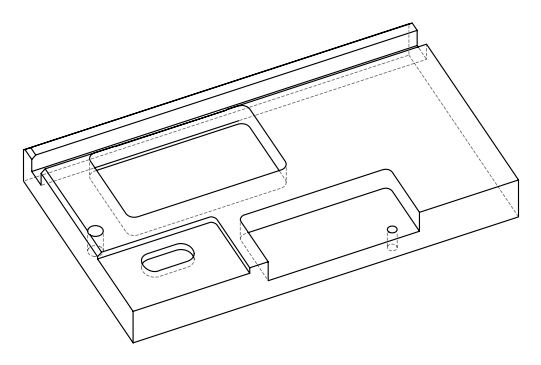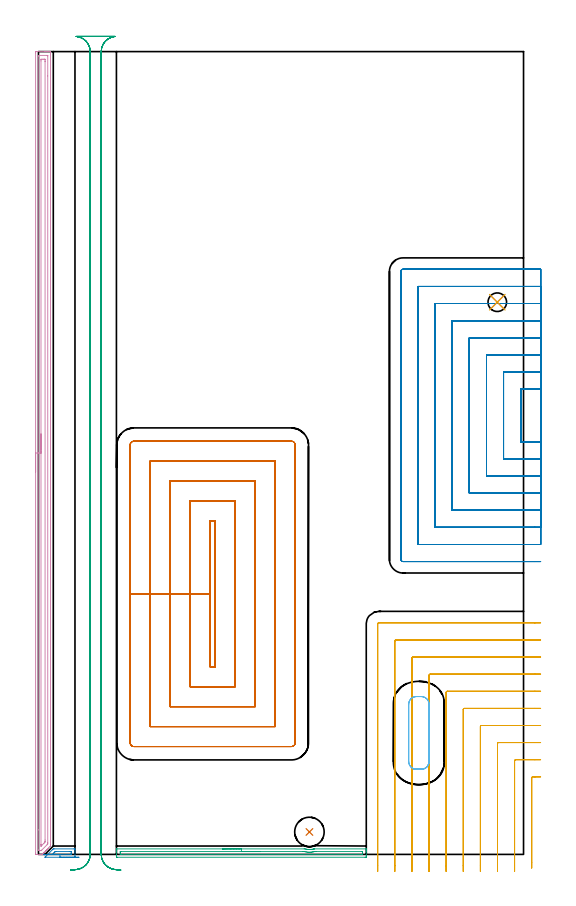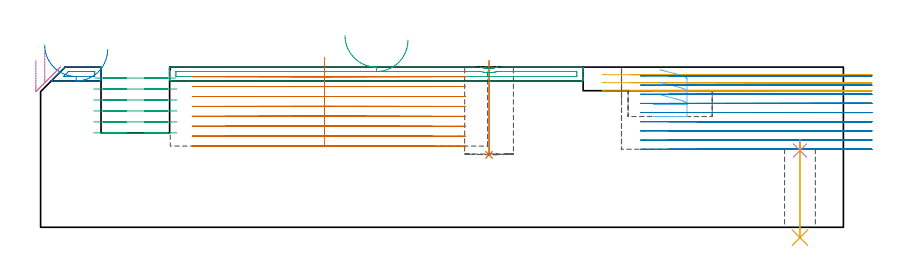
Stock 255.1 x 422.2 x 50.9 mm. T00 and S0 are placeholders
(PLAN: 11 operations, 8 tool changes, 110.6 min)
(1 INDEXABLE_INSERT_DRILL_BLIND_HOLE_FROM_SOLID | STEP1POCKET | NXT0302_002 | 0.12 min | 5218 mm3)
(2 AREA_MILL | FG_CHAMFER_SURFACE | UGT0205_001 | 0.39 min | 208 mm3)
(3 AREA_MILL_1 | FG_CHAMFER_SURFACE_1 | UGT0205_001 | 2.27 min | 1329 mm3)
(4 AREA_MILL_2 | FG_CHAMFER_SURFACE_2 | UGT0205_001 | 10.32 min | 12790 mm3)
(5 MILL_CORNER_NOTCH_RECTANGULAR | CORNER_NOTCH_RECTANGULAR | NXT0201_011 | Follow Part, ap 3, ae 75% | 8.85 min | 79173 mm3)
(6 MILL_RECTANGULAR_POCKET | POCKET_RECTANGULAR_STRAIGHT | UGT0201_008 | Follow Part, ap 4, ae 75% | 0.88 min | 10854 mm3)
(7 MILL_RECTANGULAR_POCKET_1 | POCKET_RECTANGULAR_STRAIGHT_1 | UGT0201_132 | Follow Part, ap 3.5, ae 75% | 27.58 min | 440058 mm3)
(8 MILL_SLOT | SLOT_PARTIAL_RECTANGULAR | NXT0201_011 | Follow Part, ap 3, ae 75% | 48.94 min | 304395 mm3)
(9 MILL_RECTANGULAR_SLOT | SLOT_RECTANGULAR | UGT0201_008 | Follow Part, ap 4, ae 75% | 11.11 min | 192290 mm3)
(10 SPOT_DRILL | STEP1HOLE | NXT0321_9005460120000 | 0.03 min | 17 mm3)
(11 DRILL_THROUGH_HOLE_INTO_CENTER | STEP1HOLE | NXT0301_069 | 0.13 min | 1856 mm3)
(TOOL NXT0302_002 | Index. Insert Drill 15.5mm [880-D1550L20-05] | D15.5 PA176 FL78 Z2)
(TOOL UGT0205_001 | Chamfer Mill 20 x 3 x 45 deg. | D20 FL50 Z2)
(TOOL NXT0201_011 | ENDMILL 12mm [2P460-1200-NA 1630] | D12 FL38 Z6)
(TOOL UGT0201_008 | End Mill 16 mm | D16 FL32 Z4)
(TOOL UGT0201_132 | Carbide End Mill 14.0 | D14 FL30 Z4)
(TOOL NXT0321_9005460120000 | NC Spot Drill, 142deg, 12mm, Carbide, Uncoated | D12 PA142 FL30 Z2)
(TOOL NXT0301_069 | Carbide Drill 9.8mm [860.1-0980-029A1-MM 2214] | D9.8 PA140 FL47 Z2)
(OP 1 INDEXABLE_INSERT_DRILL_BLIND_HOLE_FROM_SOLID)
G17 G21 G94 G90
T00 M6
G54
G17 G0 G90 X142.5 Y11.8 S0 M3
G43 Z60.9 H1
G94 G81 G98 Z23. F250. R52.9
G80
M5
M2
(OP 2 AREA_MILL)
G17 G21 G94 G90
T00 M6
G54
G17 G0 G90 X21.3 Y-1.5 S1061 M3
G43 Z60.9 H0
Z56.5
G94 G1 X21.262 Z55.628 F250.
X21.148 Z54.763
X20.959 Z53.912
X20.697 Z53.08
X20.363 Z52.274
X19.96 Z51.5
X19.492 Z50.764
X18.96 Z50.072
X18.371 Z49.429
X17.728 Z48.84
X17.036 Z48.308
X16.3 Z47.84
X15.526 Z47.437
X14.72 Z47.103
X13.888 Z46.841
X13.037 Z46.652
X12.172 Z46.538
X11.3 Z46.5
X3.532
X3.419 Y-1.492 Z46.505
X3.531 Y-1.372 Z46.627
X3.839 Y-1.061 Z46.939
X7.38 Y2.48 Z50.48
X7.805 Y2.894 Z50.892
X8.222 Y2.9 Z50.9
X18.776
X19.19 Y2.893 Z50.893
X19.2 Y2.477 Z50.477
Y-1.03 Z46.97
X19.193 Y-1.493 Z46.507
X18.993 Y-1.497 Z46.503
X18.776 Y-1.5 Z46.5
X11.3
Y-0.086 Z47.914
X8.127 Y-0.085 Z47.915
X7.6 Y-0.081 Z47.919
X7.342 Y-0.079 Z47.921
X7.332 Y-0.029 Z47.971
X7.342 Y-0.012 Z47.988
X7.696 Y0.346 Z48.346
X8.05 Y0.7 Z48.7
X8.222 Y0.872 Z48.872
X8.576 Y1.226 Z49.226
X8.753 Y1.4 Z49.4
X8.82 Y1.462 Z49.462
X8.838 Y1.477 Z49.477
X8.858 Y1.48 Z49.48
X8.905 Y1.483 Z49.483
X9.101 Y1.485 Z49.485
X9.196 Y1.486 Z49.486
X16.232
X17.017 Y1.484 Z49.484
X17.115 Y1.482 Z49.482
X17.176 Y1.479 Z49.479
X17.191 Y1.459 Z49.459
X17.194 Y1.449 Z49.449
X17.199 Y1.398 Z49.398
X17.2 Y0.7 Z48.7
Y0.517 Z48.517
X17.199 Y0.333 Z48.333
X17.193 Y-0.033 Z47.967
X17.19 Y-0.079 Z47.921
X17.185 Y-0.081 Z47.919
X17.164 Y-0.083 Z47.917
X17.115 Y-0.085 Z47.915
X11.3 Y-0.086 Z47.914
X10.428 Z47.952
X9.564 Z48.066
X8.712 Z48.255
X7.88 Z48.517
X7.074 Z48.851
X6.3 Z49.254
X5.564 Z49.723
X4.872 Z50.254
X4.229 Z50.843
X3.64 Z51.486
X3.109 Z52.178
X2.64 Z52.914
X2.237 Z53.688
X1.903 Z54.494
X1.641 Z55.326
X1.452 Z56.178
X1.338 Z57.043
X1.3 Z57.914
G0 Z60.9
M5
M2
(OP 3 AREA_MILL_1)
G17 G21 G94 G90
T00 M6
G54
G17 G0 G90 X96.732 Y2.899 S1061 M3
G43 Z60.9 H0
Z60.898
G94 G1 X96.77 Z60.027 F250.
X96.883 Z59.162
X97.072 Z58.31
X97.335 Z57.478
X97.668 Y2.898 Z56.672
X98.071 Z55.898
X98.54 Z55.163
X99.071 Z54.471
X99.66 Z53.827
X100.304 Z53.238
X100.996 Z52.707
X101.731 Z52.238
X102.505 Z51.835
X103.311 Z51.501
X104.143 Z51.239
X104.995 Z51.05
X105.86 Z50.936
X106.731 Z50.898
X139.718 Y2.897 Z50.897
X140.186 Y2.892 Z50.891
X140.589 Y2.8 Z50.797
X140.881 Y2.731 Z50.731
X140.99 Y2.706 Z50.706
X141.436 Y2.633 Z50.629
X141.481 Y2.629 Z50.623
X141.851 Y2.587 Z50.585
X141.881 Y2.584 Z50.581
X142.136 Y2.572 Z50.567
X142.327 Y2.563 Z50.554
X142.487 Y2.565 Z50.553
X142.692 Z50.556
X142.753 Z50.558
X142.772
X143.155 Y2.588 Z50.584
X143.218 Y2.592 Z50.588
X143.265 Y2.598 Z50.594
X143.664 Y2.646 Z50.644
X143.861 Y2.682 Z50.68
X144.108 Y2.727 Z50.725
X144.55 Y2.832 Z50.83
X144.653 Y2.858 Z50.856
X144.773 Y2.891 Z50.884
X144.827 Y2.893 Z50.887
X144.966 Y2.897 Z50.895
X145.016 Z50.896
X145.023 Y2.896
X172.249 Y2.9 Z50.9
X172.39 Y2.894 Z50.893
X172.4 Y2.603 Z50.602
Y2.176 Z50.175
Y1.581 Z49.575
Y-0.478 Z47.519
X172.395 Y-1.061 Z46.934
X172.39 Y-1.491 Z46.505
X172.242 Y-1.494 Z46.502
X171.803 Y-1.5 Z46.5
X41.597
X41.158 Y-1.494 Z46.503
X41.01 Y-1.491 Z46.505
X41. Y-1.061 Z46.934
Y-0.478 Z47.519
Y-0.181 Z47.816
Y1.581 Z49.575
Y2.176 Z50.175
Y2.461 Z50.46
X41.001 Y2.604 Z50.604
X41.01 Y2.894 Z50.893
X41.151 Y2.9 Z50.9
X106.731 Y2.898 Z50.898
Y1.484 Z49.484
X138.905 Y1.483 Z49.483
X139.698 Y1.478 Z49.478
X139.803 Y1.476 Z49.476
X140.589 Y1.327 Z49.327
X140.899 Y1.275 Z49.275
X141.481 Y1.202 Z49.202
X141.896 Y1.171 Z49.171
X142.373 Y1.152 Z49.152
X142.805 Y1.154 Z49.154
X143.265 Y1.18 Z49.18
X143.637 Y1.213 Z49.213
X144.157 Y1.281 Z49.281
X144.413 Y1.328 Z49.328
X144.703 Y1.383 Z49.383
X145.049 Y1.454 Z49.454
X145.155 Y1.475 Z49.475
X145.94 Y1.481 Z49.481
X146.04 Y1.482 Z49.482
X170.02 Y1.485 Z49.485
X170.118 Y1.484 Z49.484
X170.373 Y1.479 Z49.479
X170.39 Y1.396 Z49.396
X170.396 Y1.209 Z49.209
X170.399 Y0.7 Z48.7
X170.398 Y0.327 Z48.327
X170.39 Y-0.05 Z47.95
X170.384 Y-0.08 Z47.92
X170.367 Y-0.082 Z47.918
X170.318 Y-0.084 Z47.916
X170.219 Y-0.085 Z47.915
X170.02 Y-0.086 Z47.914
X43.38 Y-0.085 Z47.915
X43.283 Y-0.084 Z47.916
X43.027 Y-0.079 Z47.921
X43.01 Y0.004 Z48.004
X43.004 Y0.192 Z48.192
X43.001 Y0.7 Z48.7
X43.002 Y1.073 Z49.073
X43.01 Y1.45 Z49.45
X43.016 Y1.48 Z49.48
X43.033 Y1.481 Z49.481
X43.082 Y1.484 Z49.484
X43.181 Y1.485 Z49.485
X43.38 Y1.486 Z49.486
X106.731 Y1.484 Z49.484
X107.603 Z49.522
X108.468 Z49.636
X109.319 Z49.825
X110.152 Z50.087
X110.957 Z50.421
X111.731 Z50.824
X112.467 Z51.292
X113.159 Z51.823
X113.802 Z52.413
X114.392 Z53.056
X114.923 Z53.748
X115.392 Z54.484
X115.795 Z55.258
X116.128 Z56.064
X116.391 Z56.896
X116.58 Z57.747
X116.693 Z58.612
X116.732 Z59.484
G0 Z60.9
M5
M2
(OP 4 AREA_MILL_2)
G17 G21 G94 G90
T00 M6
G54
G17 G0 G90 X-1.5 Y201.1 S1061 M3
G43 Z60.9 H0
Z53.1
G94 G1 Y201.138 Z52.228 F250.
Y201.252 Z51.364
Y201.441 Z50.512
Y201.703 Z49.68
Y202.037 Z48.874
Y202.44 Z48.1
Y202.908 Z47.364
Y203.44 Z46.672
Y204.029 Z46.029
Y204.672 Z45.44
Y205.364 Z44.909
Y206.1 Z44.44
Y206.874 Z44.037
Y207.68 Z43.703
Y208.512 Z43.441
Y209.363 Z43.252
Y210.228 Z43.138
Y211.1 Z43.1
X-1.499 Y421.577 Z43.101
X-1.497 Y421.972 Z43.102
X-1.492 Y422.19 Z43.105
X-1.109 Y422.2 Z43.489
X3.277 Z47.872
X3.808 Z48.404
X4.154 Z48.75
X4.685 Z49.281
X5.031 Z49.626
X5.725 Z50.325
X5.991 Z50.59
X6.147 Y422.198 Z50.74
X6.297 Y422.19 Z50.888
X6.3 Y422.023 Z50.9
Y5.092
X6.298 Y4.405 Z50.888
X6.114 Y4.214 Z50.714
X5.206 Y3.305 Z49.803
X4.703 Y2.803 Z49.302
X4.447 Y2.545 Z49.043
X4.313 Y2.411 Z48.909
X4.154 Y2.254 Z48.753
X3.864 Y1.964 Z48.464
X3.57 Y1.667 Z48.165
X2.97 Y1.07 Z47.57
X2.692 Y0.79 Z47.287
X2.198 Y0.297 Z46.796
X2.077 Y0.177 Z46.676
X1.961 Y0.063 Z46.56
X1.905 Y0.01 Z46.502
X1.615 Y0. Z46.214
X1.339 Z45.939
X0.646 Z45.24
X-0.578 Z44.019
X-1.109 Y0.001 Z43.486
X-1.326 Y0.004 Z43.269
X-1.491 Y0.01 Z43.104
X-1.496 Y0.229 Z43.101
X-1.499 Y0.624
X-1.5 Y211.1 Z43.1
X-0.086 Z44.514
X-0.085 Y419.789 Z44.515
X-0.081 Y420.161 Z44.519
X-0.079 Y420.179 Z44.521
X-0.069 Y420.19 Z44.531
X0. Y420.195 Z44.6
X0.108 Y420.199 Z44.708
X4.628 Y420.2 Z49.228
X4.816 Y420.198 Z49.416
X4.849 Y420.195 Z49.449
X4.879 Y420.19 Z49.479
X4.881 Y420.146 Z49.481
X4.885 Y419.939 Z49.485
X4.886 Y409.387 Z49.486
X4.885 Y6.135 Z49.485
X4.884 Y5.986 Z49.484
X4.879 Y5.614 Z49.479
X4.874 Y5.436 Z49.474
X4.786 Y5.343 Z49.386
X4.542 Y5.092 Z49.142
X1.69 Y2.241 Z46.29
X1.523 Y2.079 Z46.123
X1.46 Y2.021 Z46.06
X1.404 Y2.01 Z46.004
X1.286 Y2.005 Z45.886
X1.048 Y2.001 Z45.648
X0.646 Y2. Z45.246
X0.172 Z44.772
X-0.016 Y2.003 Z44.584
X-0.049 Y2.005 Z44.551
X-0.079 Y2.01 Z44.521
X-0.081 Y2.054 Z44.519
X-0.085 Y2.262 Z44.515
X-0.086 Y12.904 Z44.514
Y211.1
X1.328 Z45.928
X1.329 Y417.305 Z45.929
X1.334 Y418.002 Z45.934
X1.336 Y418.192 Z45.936
X2.4 Y418.2 Z47.
X3.084 Y418.199 Z47.684
X3.277 Y418.195 Z47.877
X3.464 Y418.19 Z48.064
X3.468 Y418.002 Z48.068
X3.47 Y417.805 Z48.07
X3.471 Y417.108 Z48.071
Y416.91
Y7.576
X3.47 Y6.88 Z48.07
X3.469 Y6.685 Z48.069
X3.465 Y6.489 Z48.065
X3.277 Y6.286 Z47.877
X3.132 Y6.134 Z47.732
X2.987 Y5.986 Z47.587
X1.804 Y4.805 Z46.404
X1.523 Y4.528 Z46.123
X1.357 Y4.368 Z45.957
X1.335 Y4.383 Z45.935
X1.333 Y4.392 Z45.933
X1.329 Y5.092 Z45.929
Y5.29
X1.328 Y211.1 Z45.928
Y211.972 Z45.967
Y212.836 Z46.08
Y213.688 Z46.269
Y214.52 Z46.532
Y215.326 Z46.865
Y216.1 Z47.268
Y216.836 Z47.737
Y217.528 Z48.268
Y218.171 Z48.857
Y218.76 Z49.501
Y219.292 Z50.193
Y219.76 Z50.928
Y220.163 Z51.702
Y220.497 Z52.508
Y220.759 Z53.34
Y220.948 Z54.192
Y221.062 Z55.057
Y221.1 Z55.928
G0 Z60.9
M5
M2
(OP 5 MILL_CORNER_NOTCH_RECTANGULAR)
G17 G21 G94 G90
T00 M6
G54
G17 G0 G90 X264.1 Y40.8 S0 M3
G43 Z61.021 H1
Z48.481
G94 G1 X261.1 F250.
X259.994 F500.
G3 X259.4 Y40.206 R0.6
G1 Y-4.185
Y-7.185 F250.
G0 Z61.021
X264.1 Y49.8
Z48.481
G1 X261.1
X250.994 F500.
G3 X250.4 Y49.206 R0.6
G1 Y-6.
Y-9. F250.
G0 Z61.021
X264.1 Y58.8
Z48.481
G1 X261.1
X241.995 F500.
G3 X241.4 Y58.205 R0.6
G1 Y-6.
Y-9. F250.
G0 Z61.021
X264.1 Y67.8
Z48.481
G1 X261.1
X232.995 F500.
G3 X232.4 Y67.205 R0.6
G1 Y-6.
Y-9. F250.
G0 Z61.021
X264.1 Y76.8
Z48.481
G1 X261.1
X223.995 F500.
G3 X223.4 Y76.205 R0.6
G1 Y-6.
Y-9. F250.
G0 Z61.021
X264.1 Y85.8
Z48.481
G1 X261.1
X214.995 F500.
G3 X214.4 Y85.205 R0.6
G1 Y-6.
Y-9. F250.
G0 Z61.021
X264.1 Y94.8
Z48.481
G1 X261.1
X205.996 F500.
G3 X205.4 Y94.204 R0.6
G1 Y-6.
Y-9. F250.
G0 Z61.021
X264.1 Y103.8
Z48.481
G1 X261.1
X196.996 F500.
G3 X196.4 Y103.204 R0.6
G1 Y-6.
Y-9. F250.
G0 Z61.021
X264.1 Y112.8
Z48.481
G1 X261.1
X187.996 F500.
G3 X187.4 Y112.204 R0.6
G1 Y-6.
Y-9. F250.
G0 Z61.021
X264.1 Y121.8
Z48.481
G1 X261.1
X178.996 F500.
G3 X178.4 Y121.204 R0.6
G1 Y-6.
Y-9. F250.
G0 Z61.021
X264.1 Y40.8
Z45.94
G1 X261.1
X259.994 F500.
G3 X259.4 Y40.206 R0.6
G1 Y-4.185
Y-7.185 F250.
G0 Z61.021
X264.1 Y49.8
Z45.94
G1 X261.1
X250.994 F500.
G3 X250.4 Y49.206 R0.6
G1 Y-6.
Y-9. F250.
G0 Z61.021
X264.1 Y58.8
Z45.94
G1 X261.1
X241.995 F500.
G3 X241.4 Y58.205 R0.6
G1 Y-6.
Y-9. F250.
G0 Z61.021
X264.1 Y67.8
Z45.94
G1 X261.1
X232.995 F500.
G3 X232.4 Y67.205 R0.6
G1 Y-6.
Y-9. F250.
G0 Z61.021
X264.1 Y76.8
Z45.94
G1 X261.1
X223.995 F500.
G3 X223.4 Y76.205 R0.6
G1 Y-6.
Y-9. F250.
G0 Z61.021
X264.1 Y85.8
Z45.94
G1 X261.1
X214.995 F500.
G3 X214.4 Y85.205 R0.6
G1 Y-6.
Y-9. F250.
G0 Z61.021
X264.1 Y94.8
Z45.94
G1 X261.1
X205.996 F500.
G3 X205.4 Y94.204 R0.6
G1 Y-6.
Y-9. F250.
G0 Z61.021
X264.1 Y103.8
Z45.94
G1 X261.1
X196.996 F500.
G3 X196.4 Y103.204 R0.6
G1 Y-6.
Y-9. F250.
G0 Z61.021
X264.1 Y112.8
Z45.94
G1 X261.1
X187.996 F500.
G3 X187.4 Y112.204 R0.6
G1 Y-6.
Y-9. F250.
G0 Z61.021
X264.1 Y121.8
Z45.94
G1 X261.1
X178.996 F500.
G3 X178.4 Y121.204 R0.6
G1 Y-6.
Y-9. F250.
G0 Z61.021
X264.1 Y40.8
Z43.4
G1 X261.1
X259.994 F500.
G3 X259.4 Y40.206 R0.6
G1 Y-4.185
Y-7.185 F250.
G0 Z61.021
X264.1 Y49.8
Z43.4
G1 X261.1
X250.994 F500.
G3 X250.4 Y49.206 R0.6
G1 Y-6.
Y-9. F250.
G0 Z61.021
X264.1 Y58.8
Z43.4
G1 X261.1
X241.995 F500.
G3 X241.4 Y58.205 R0.6
G1 Y-6.
Y-9. F250.
G0 Z61.021
X264.1 Y67.8
Z43.4
G1 X261.1
X232.995 F500.
G3 X232.4 Y67.205 R0.6
G1 Y-6.
Y-9. F250.
G0 Z61.021
X264.1 Y76.8
Z43.4
G1 X261.1
X223.995 F500.
G3 X223.4 Y76.205 R0.6
G1 Y-6.
Y-9. F250.
G0 Z61.021
X264.1 Y85.8
Z43.4
G1 X261.1
X214.995 F500.
G3 X214.4 Y85.205 R0.6
G1 Y-6.
Y-9. F250.
G0 Z61.021
X264.1 Y94.8
Z43.4
G1 X261.1
X205.996 F500.
G3 X205.4 Y94.204 R0.6
G1 Y-6.
Y-9. F250.
G0 Z61.021
X264.1 Y103.8
Z43.4
G1 X261.1
X196.996 F500.
G3 X196.4 Y103.204 R0.6
G1 Y-6.
Y-9. F250.
G0 Z61.021
X264.1 Y112.8
Z43.4
G1 X261.1
X187.996 F500.
G3 X187.4 Y112.204 R0.6
G1 Y-6.
Y-9. F250.
G0 Z61.021
X264.1 Y121.8
Z43.4
G1 X261.1
X178.996 F500.
G3 X178.4 Y121.204 R0.6
G1 Y-6.
Y-9. F250.
G0 Z61.021
M5
M2
(OP 6 MILL_RECTANGULAR_POCKET)
G17 G21 G94 G90
T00 M6
G54
G17 G0 G90 X196.897 Y45.228 S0 M3
G43 Z61.021 H0
Z50.066
G94 G1 X196.954 Y45.196 Z50.048 F250.
X197.45 Y44.995 Z49.905
X197.968 Y44.862 Z49.761
X198.5 Y44.8 Z49.618
X201.6 Z48.787
X202.132 Y44.862 Z48.644
X202.65 Y44.995 Z48.501
X203.146 Y45.196 Z48.357
X203.611 Y45.461 Z48.214
X204.036 Y45.785 Z48.07
X204.415 Y46.164 Z47.927
X204.739 Y46.589 Z47.784
X205.004 Y47.054 Z47.64
X205.205 Y47.55 Z47.497
X205.338 Y48.068 Z47.354
X205.4 Y48.6 Z47.21
Y48.8 Z47.157
Y63.9 Z43.111
Y79. F500.
G3 X201.4 Y83. R4.
G1 X198.7
G3 X194.7 Y79. R4.
G1 Y48.8
G3 X198.7 Y44.8 R4.
G1 X201.4
G3 X205.4 Y48.8 R4.
G1 Y63.9
Y64.9
G0 X196.897 Y45.228 Z46.111
G1 X196.954 Y45.196 Z46.093 F250.
X197.45 Y44.995 Z45.95
X197.968 Y44.862 Z45.806
X198.5 Y44.8 Z45.663
X201.6 Z44.832
X202.132 Y44.862 Z44.689
X202.65 Y44.995 Z44.545
X203.146 Y45.196 Z44.402
X203.611 Y45.461 Z44.259
X204.036 Y45.785 Z44.115
X204.415 Y46.164 Z43.972
X204.739 Y46.589 Z43.828
X205.004 Y47.054 Z43.685
X205.205 Y47.55 Z43.542
X205.338 Y48.068 Z43.398
X205.4 Y48.6 Z43.255
Y48.8 Z43.201
Y63.9 Z39.155
Y79. F500.
G3 X201.4 Y83. R4.
G1 X198.7
G3 X194.7 Y79. R4.
G1 Y48.8
G3 X198.7 Y44.8 R4.
G1 X201.4
G3 X205.4 Y48.8 R4.
G1 Y63.9
Y64.9
G0 X196.897 Y45.228 Z42.155
G1 X196.954 Y45.196 Z42.138 F250.
X197.45 Y44.995 Z41.994
X197.968 Y44.862 Z41.851
X198.5 Y44.8 Z41.708
X201.6 Z40.877
X202.132 Y44.862 Z40.734
X202.65 Y44.995 Z40.59
X203.146 Y45.196 Z40.447
X203.611 Y45.461 Z40.303
X204.036 Y45.785 Z40.16
X204.415 Y46.164 Z40.017
X204.739 Y46.589 Z39.873
X205.004 Y47.054 Z39.73
X205.205 Y47.55 Z39.586
X205.338 Y48.068 Z39.443
X205.4 Y48.6 Z39.3
Y48.8 Z39.246
Y63.9 Z35.2
Y79. F500.
G3 X201.4 Y83. R4.
G1 X198.7
G3 X194.7 Y79. R4.
G1 Y48.8
G3 X198.7 Y44.8 R4.
G1 X201.4
G3 X205.4 Y48.8 R4.
G1 Y63.9
Y64.9
G0 Z61.021
M5
M2
(OP 7 MILL_RECTANGULAR_POCKET_1)
G17 G21 G94 G90
T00 M6
G54
G17 G0 G90 X90.2 Y159.962 S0 M3
G43 Z61.021 H0
Z54.021
G94 G1 Y137. Z47.868 F250.
Y98.7 F500.
X93.
Y175.3
X90.2
Y137.
X79.7
Y88.2
X103.5
Y185.8
X79.7
Y137.
X69.2
Y77.7
X114.
Y196.3
X69.2
Y137.
X58.7
Y67.2
X124.5
Y206.8
X58.7
Y137.
X48.2
Y58.7
G3 X50.2 Y56.7 R2.
G1 X133.
G3 X135. Y58.7 R2.
G1 Y215.3
G3 X133. Y217.3 R2.
G1 X50.2
G3 X48.2 Y215.3 R2.
G1 Y137.
Y136.
G0 X90.2 Y159.962 Z50.868
G1 Y137. Z44.716 F250.
Y98.7 F500.
X93.
Y175.3
X90.2
Y137.
X79.7
Y88.2
X103.5
Y185.8
X79.7
Y137.
X69.2
Y77.7
X114.
Y196.3
X69.2
Y137.
X58.7
Y67.2
X124.5
Y206.8
X58.7
Y137.
X48.2
Y58.7
G3 X50.2 Y56.7 R2.
G1 X133.
G3 X135. Y58.7 R2.
G1 Y215.3
G3 X133. Y217.3 R2.
G1 X50.2
G3 X48.2 Y215.3 R2.
G1 Y137.
Y136.
G0 X90.2 Y159.962 Z47.716
G1 Y137. Z41.563 F250.
Y98.7 F500.
X93.
Y175.3
X90.2
Y137.
X79.7
Y88.2
X103.5
Y185.8
X79.7
Y137.
X69.2
Y77.7
X114.
Y196.3
X69.2
Y137.
X58.7
Y67.2
X124.5
Y206.8
X58.7
Y137.
X48.2
Y58.7
G3 X50.2 Y56.7 R2.
G1 X133.
G3 X135. Y58.7 R2.
G1 Y215.3
G3 X133. Y217.3 R2.
G1 X50.2
G3 X48.2 Y215.3 R2.
G1 Y137.
Y136.
G0 X90.2 Y159.962 Z44.563
G1 Y137. Z38.411 F250.
Y98.7 F500.
X93.
Y175.3
X90.2
Y137.
X79.7
Y88.2
X103.5
Y185.8
X79.7
Y137.
X69.2
Y77.7
X114.
Y196.3
X69.2
Y137.
X58.7
Y67.2
X124.5
Y206.8
X58.7
Y137.
X48.2
Y58.7
G3 X50.2 Y56.7 R2.
G1 X133.
G3 X135. Y58.7 R2.
G1 Y215.3
G3 X133. Y217.3 R2.
G1 X50.2
G3 X48.2 Y215.3 R2.
G1 Y137.
Y136.
G0 X90.2 Y159.962 Z41.411
G1 Y137. Z35.258 F250.
Y98.7 F500.
X93.
Y175.3
X90.2
Y137.
X79.7
Y88.2
X103.5
Y185.8
X79.7
Y137.
X69.2
Y77.7
X114.
Y196.3
X69.2
Y137.
X58.7
Y67.2
X124.5
Y206.8
X58.7
Y137.
X48.2
Y58.7
G3 X50.2 Y56.7 R2.
G1 X133.
G3 X135. Y58.7 R2.
G1 Y215.3
G3 X133. Y217.3 R2.
G1 X50.2
G3 X48.2 Y215.3 R2.
G1 Y137.
Y136.
G0 X90.2 Y159.962 Z38.258
G1 Y137. Z32.105 F250.
Y98.7 F500.
X93.
Y175.3
X90.2
Y137.
X79.7
Y88.2
X103.5
Y185.8
X79.7
Y137.
X69.2
Y77.7
X114.
Y196.3
X69.2
Y137.
X58.7
Y67.2
X124.5
Y206.8
X58.7
Y137.
X48.2
Y58.7
G3 X50.2 Y56.7 R2.
G1 X133.
G3 X135. Y58.7 R2.
G1 Y215.3
G3 X133. Y217.3 R2.
G1 X50.2
G3 X48.2 Y215.3 R2.
G1 Y137.
Y136.
G0 X90.2 Y159.962 Z35.105
G1 Y137. Z28.953 F250.
Y98.7 F500.
X93.
Y175.3
X90.2
Y137.
X79.7
Y88.2
X103.5
Y185.8
X79.7
Y137.
X69.2
Y77.7
X114.
Y196.3
X69.2
Y137.
X58.7
Y67.2
X124.5
Y206.8
X58.7
Y137.
X48.2
Y58.7
G3 X50.2 Y56.7 R2.
G1 X133.
G3 X135. Y58.7 R2.
G1 Y215.3
G3 X133. Y217.3 R2.
G1 X50.2
G3 X48.2 Y215.3 R2.
G1 Y137.
Y136.
G0 X90.2 Y159.962 Z31.953
G1 Y137. Z25.8 F250.
Y98.7 F500.
X93.
Y175.3
X90.2
Y137.
X79.7
Y88.2
X103.5
Y185.8
X79.7
Y137.
X69.2
Y77.7
X114.
Y196.3
X69.2
Y137.
X58.7
Y67.2
X124.5
Y206.8
X58.7
Y137.
X48.2
Y58.7
G3 X50.2 Y56.7 R2.
G1 X133.
G3 X135. Y58.7 R2.
G1 Y215.3
G3 X133. Y217.3 R2.
G1 X50.2
G3 X48.2 Y215.3 R2.
G1 Y137.
Y136.
G0 Z61.021
M5
M2
(OP 8 MILL_SLOT)
G17 G21 G94 G90
T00 M6
G54
G17 G0 G90 X264.1 Y244.7 S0 M3
G43 Z61.021 H1
Z48.108
G94 G1 X261.1 F250.
X253.6 F500.
Y217.
X261.1
X264.1 F250.
Y253.7
X261.1
X244.6 F500.
Y208.
X261.1
X264.1 F250.
Y262.7
X261.1
X235.6 F500.
Y199.
X261.1
X264.1 F250.
Y271.7
X261.1
X226.6 F500.
Y190.
X261.1
X264.1 F250.
Y280.7
X261.1
X217.6 F500.
Y181.
X261.1
X264.1 F250.
Y289.7
X261.1
X208.6 F500.
Y172.
X261.1
X264.1 F250.
Y298.7
X261.1
X199.6 F500.
Y163.
X261.1
X264.1 F250.
Y307.7
X261.1
X191.7 F500.
G3 X190.6 Y306.6 R1.1
G1 Y155.1
G3 X191.7 Y154. R1.1
G1 X261.1
X264.1 F250.
G0 Y244.7 Z45.194
G1 X261.1
X253.6 F500.
Y217.
X261.1
X264.1 F250.
Y253.7
X261.1
X244.6 F500.
Y208.
X261.1
X264.1 F250.
Y262.7
X261.1
X235.6 F500.
Y199.
X261.1
X264.1 F250.
Y271.7
X261.1
X226.6 F500.
Y190.
X261.1
X264.1 F250.
Y280.7
X261.1
X217.6 F500.
Y181.
X261.1
X264.1 F250.
Y289.7
X261.1
X208.6 F500.
Y172.
X261.1
X264.1 F250.
Y298.7
X261.1
X199.6 F500.
Y163.
X261.1
X264.1 F250.
Y307.7
X261.1
X191.7 F500.
G3 X190.6 Y306.6 R1.1
G1 Y155.1
G3 X191.7 Y154. R1.1
G1 X261.1
X264.1 F250.
G0 Y244.7 Z42.281
G1 X261.1
X253.6 F500.
Y217.
X261.1
X264.1 F250.
Y253.7
X261.1
X244.6 F500.
Y208.
X261.1
X264.1 F250.
Y262.7
X261.1
X235.6 F500.
Y199.
X261.1
X264.1 F250.
Y271.7
X261.1
X226.6 F500.
Y190.
X261.1
X264.1 F250.
Y280.7
X261.1
X217.6 F500.
Y181.
X261.1
X264.1 F250.
Y289.7
X261.1
X208.6 F500.
Y172.
X261.1
X264.1 F250.
Y298.7
X261.1
X199.6 F500.
Y163.
X261.1
X264.1 F250.
Y307.7
X261.1
X191.7 F500.
G3 X190.6 Y306.6 R1.1
G1 Y155.1
G3 X191.7 Y154. R1.1
G1 X261.1
X264.1 F250.
G0 Y244.7 Z39.367
G1 X261.1
X253.6 F500.
Y217.
X261.1
X264.1 F250.
Y253.7
X261.1
X244.6 F500.
Y208.
X261.1
X264.1 F250.
Y262.7
X261.1
X235.6 F500.
Y199.
X261.1
X264.1 F250.
Y271.7
X261.1
X226.6 F500.
Y190.
X261.1
X264.1 F250.
Y280.7
X261.1
X217.6 F500.
Y181.
X261.1
X264.1 F250.
Y289.7
X261.1
X208.6 F500.
Y172.
X261.1
X264.1 F250.
Y298.7
X261.1
X199.6 F500.
Y163.
X261.1
X264.1 F250.
Y307.7
X261.1
X191.7 F500.
G3 X190.6 Y306.6 R1.1
G1 Y155.1
G3 X191.7 Y154. R1.1
G1 X261.1
X264.1 F250.
G0 Y244.7 Z36.454
G1 X261.1
X253.6 F500.
Y217.
X261.1
X264.1 F250.
Y253.7
X261.1
X244.6 F500.
Y208.
X261.1
X264.1 F250.
Y262.7
X261.1
X235.6 F500.
Y199.
X261.1
X264.1 F250.
Y271.7
X261.1
X226.6 F500.
Y190.
X261.1
X264.1 F250.
Y280.7
X261.1
X217.6 F500.
Y181.
X261.1
X264.1 F250.
Y289.7
X261.1
X208.6 F500.
Y172.
X261.1
X264.1 F250.
Y298.7
X261.1
X199.6 F500.
Y163.
X261.1
X264.1 F250.
Y307.7
X261.1
X191.7 F500.
G3 X190.6 Y306.6 R1.1
G1 Y155.1
G3 X191.7 Y154. R1.1
G1 X261.1
X264.1 F250.
G0 Y244.7 Z33.54
G1 X261.1
X253.6 F500.
Y217.
X261.1
X264.1 F250.
Y253.7
X261.1
X244.6 F500.
Y208.
X261.1
X264.1 F250.
Y262.7
X261.1
X235.6 F500.
Y199.
X261.1
X264.1 F250.
Y271.7
X261.1
X226.6 F500.
Y190.
X261.1
X264.1 F250.
Y280.7
X261.1
X217.6 F500.
Y181.
X261.1
X264.1 F250.
Y289.7
X261.1
X208.6 F500.
Y172.
X261.1
X264.1 F250.
Y298.7
X261.1
X199.6 F500.
Y163.
X261.1
X264.1 F250.
Y307.7
X261.1
X191.7 F500.
G3 X190.6 Y306.6 R1.1
G1 Y155.1
G3 X191.7 Y154. R1.1
G1 X261.1
X264.1 F250.
G0 Y244.7 Z30.627
G1 X261.1
X253.6 F500.
Y217.
X261.1
X264.1 F250.
Y253.7
X261.1
X244.6 F500.
Y208.
X261.1
X264.1 F250.
Y262.7
X261.1
X235.6 F500.
Y199.
X261.1
X264.1 F250.
Y271.7
X261.1
X226.6 F500.
Y190.
X261.1
X264.1 F250.
Y280.7
X261.1
X217.6 F500.
Y181.
X261.1
X264.1 F250.
Y289.7
X261.1
X208.6 F500.
Y172.
X261.1
X264.1 F250.
Y298.7
X261.1
X199.6 F500.
Y163.
X261.1
X264.1 F250.
Y307.7
X261.1
X191.7 F500.
G3 X190.6 Y306.6 R1.1
G1 Y155.1
G3 X191.7 Y154. R1.1
G1 X261.1
X264.1 F250.
G0 Y244.7 Z27.713
G1 X261.1
X253.6 F500.
Y217.
X261.1
X264.1 F250.
Y253.7
X261.1
X244.6 F500.
Y208.
X261.1
X264.1 F250.
Y262.7
X261.1
X235.6 F500.
Y199.
X261.1
X264.1 F250.
Y271.7
X261.1
X226.6 F500.
Y190.
X261.1
X264.1 F250.
Y280.7
X261.1
X217.6 F500.
Y181.
X261.1
X264.1 F250.
Y289.7
X261.1
X208.6 F500.
Y172.
X261.1
X264.1 F250.
Y298.7
X261.1
X199.6 F500.
Y163.
X261.1
X264.1 F250.
Y307.7
X261.1
X191.7 F500.
G3 X190.6 Y306.6 R1.1
G1 Y155.1
G3 X191.7 Y154. R1.1
G1 X261.1
X264.1 F250.
G0 Y244.7 Z24.8
G1 X261.1
X253.6 F500.
Y217.
X261.1
X264.1 F250.
Y253.7
X261.1
X244.6 F500.
Y208.
X261.1
X264.1 F250.
Y262.7
X261.1
X235.6 F500.
Y199.
X261.1
X264.1 F250.
Y271.7
X261.1
X226.6 F500.
Y190.
X261.1
X264.1 F250.
Y280.7
X261.1
X217.6 F500.
Y181.
X261.1
X264.1 F250.
Y289.7
X261.1
X208.6 F500.
Y172.
X261.1
X264.1 F250.
Y298.7
X261.1
X199.6 F500.
Y163.
X261.1
X264.1 F250.
Y307.7
X261.1
X191.7 F500.
G3 X190.6 Y306.6 R1.1
G1 Y155.1
G3 X191.7 Y154. R1.1
G1 X261.1
X264.1 F250.
G0 Z61.021
M5
M2
(OP 9 MILL_RECTANGULAR_SLOT)
G17 G21 G94 G90
T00 M6
G54
G17 G0 G90 X42.872 Y-8.336 S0 M3
G43 Z61.021 H0
Z47.417
G94 G1 X39.9 Y-7.924 F250.
G2 X33. Y0. R8. F500.
G1 Y422.2
G2 X40.308 Y430.17 R8.
G1 Y430.2
X19.892
Y430.17
G2 X27.2 Y422.2 R8.
G1 Y0.
G2 X20.281 Y-7.927 R8.
G1 X17.309 Y-8.332 F250.
G0 X43.297 Y-8.23 Z43.933
G1 X40.308 Y-7.97
G2 X33. Y0. R8. F500.
G1 Y422.2
G2 X40.308 Y430.17 R8.
G1 Y430.2
X19.892
Y430.17
G2 X27.2 Y422.2 R8.
G1 Y0.
G2 X19.892 Y-7.97 R8.
G1 X16.903 Y-8.23 F250.
G0 X43.297 Z40.45
G1 X40.308 Y-7.97
G2 X33. Y0. R8. F500.
G1 Y422.2
G2 X40.308 Y430.17 R8.
G1 Y430.2
X19.892
Y430.17
G2 X27.2 Y422.2 R8.
G1 Y0.
G2 X19.892 Y-7.97 R8.
G1 X16.903 Y-8.23 F250.
G0 X43.297 Z36.967
G1 X40.308 Y-7.97
G2 X33. Y0. R8. F500.
G1 Y422.2
G2 X40.308 Y430.17 R8.
G1 Y430.2
X19.892
Y430.17
G2 X27.2 Y422.2 R8.
G1 Y0.
G2 X19.892 Y-7.97 R8.
G1 X16.903 Y-8.23 F250.
G0 X43.297 Z33.483
G1 X40.308 Y-7.97
G2 X33. Y0. R8. F500.
G1 Y422.2
G2 X40.308 Y430.17 R8.
G1 Y430.2
X19.892
Y430.17
G2 X27.2 Y422.2 R8.
G1 Y0.
G2 X19.892 Y-7.97 R8.
G1 X16.903 Y-8.23 F250.
G0 X43.297 Z30.
G1 X40.308 Y-7.97
G2 X33. Y0. R8. F500.
G1 Y422.2
G2 X40.308 Y430.17 R8.
G1 Y430.2
X19.892
Y430.17
G2 X27.2 Y422.2 R8.
G1 Y0.
G2 X19.892 Y-7.97 R8.
G1 X16.903 Y-8.23 F250.
G0 Z61.021
M5
M2
(OP 10 SPOT_DRILL)
G17 G21 G94 G90
T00 M6
G54
G17 G0 G90 X241.3 Y290.4 S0 M3
G43 Z60.9 H0
G94 G81 G98 Z24.378 F250. R27.8
G80
M5
M2
(OP 11 DRILL_THROUGH_HOLE_INTO_CENTER)
G17 G21 G94 G90
T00 M6
G54
G17 G0 G90 X241.3 Y290.4 S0 M3
G43 Z60.9 H1
G94 G73 G98 Z-3.283 F250. Q9.361 R26.8
G80
M5
M2
